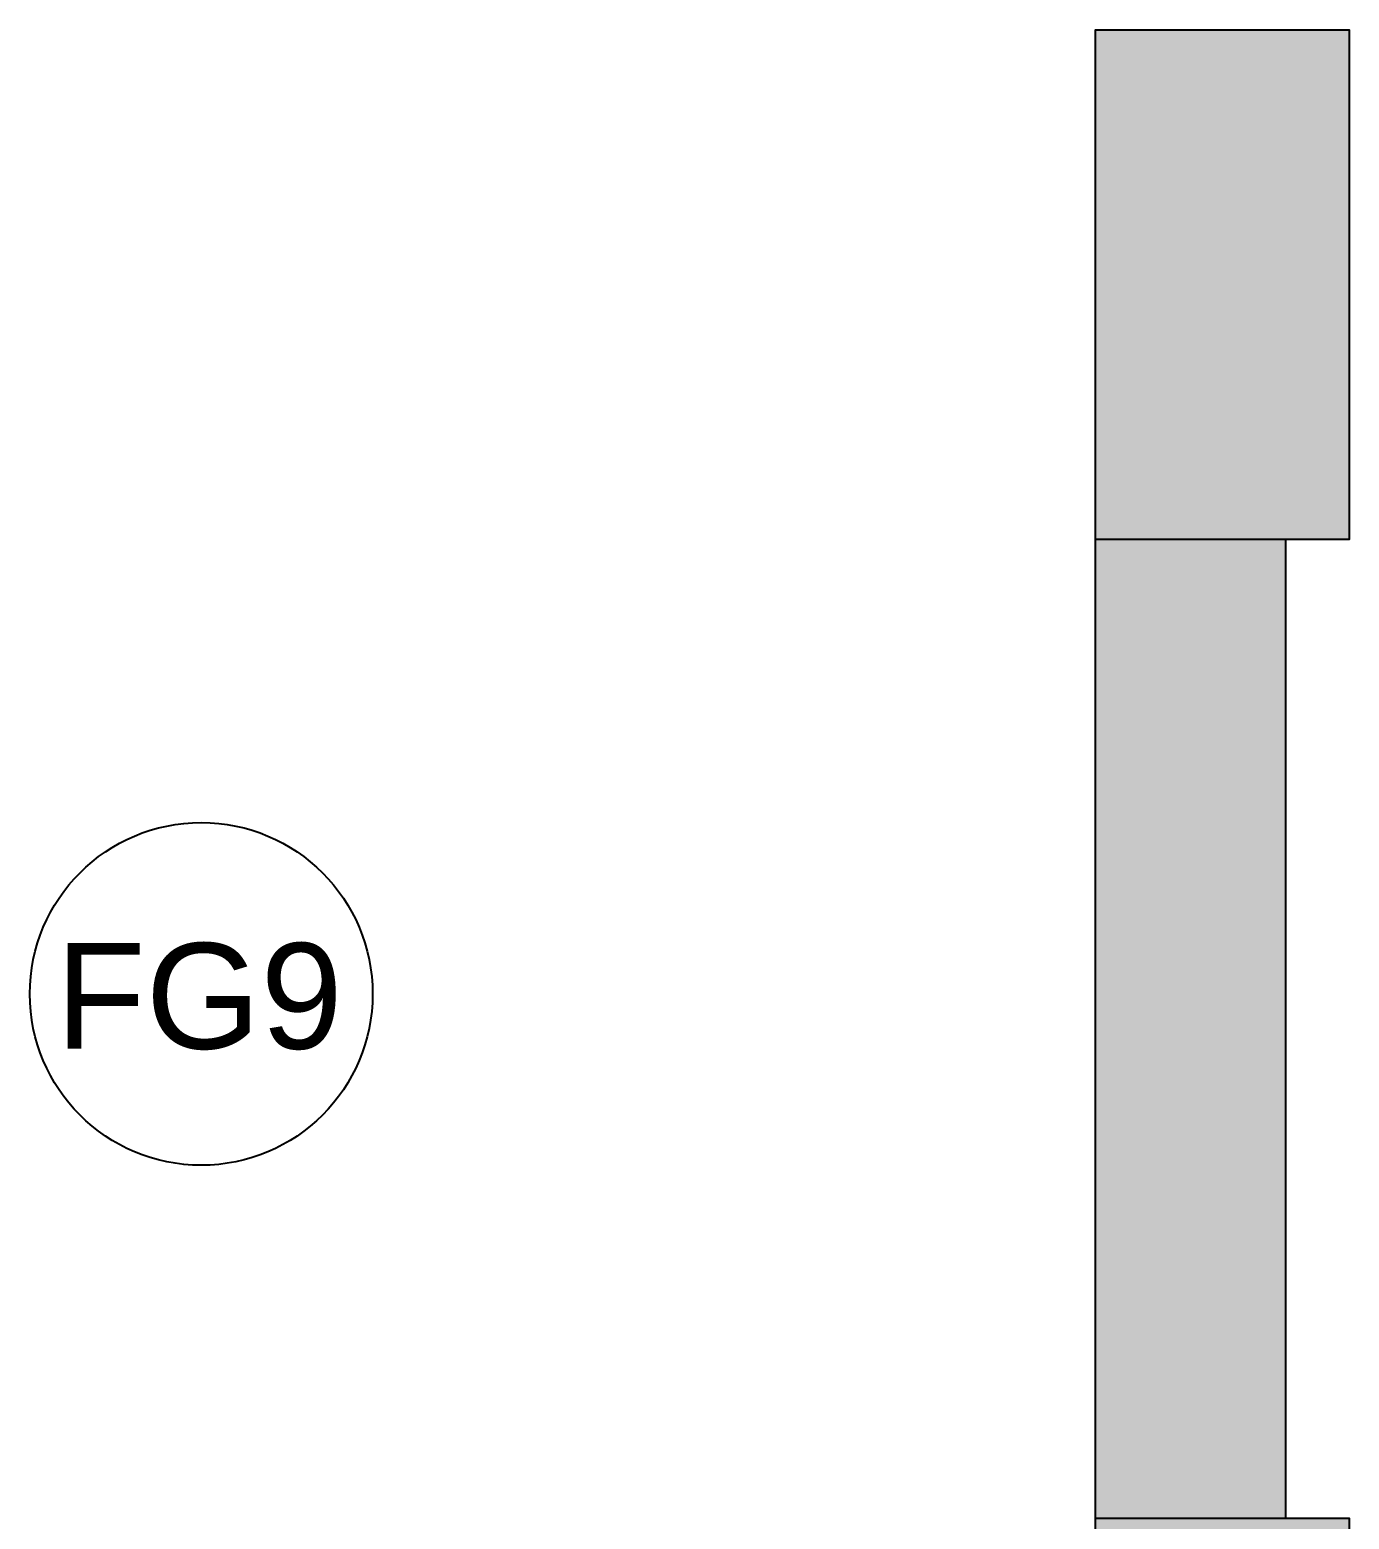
# Model space of a CAD drawing. Header units: inches. Extents: x 211391 to 214260, y -106888 to -102532.
# Drawn here: x 213487.5 to 213549.9, y -105758.3 to -105687.9 of the extents above; entities that cross this region are included whole.
import ezdxf

# ---------------------------------------------------------------- set-up
doc = ezdxf.new("R2010")
doc.units = ezdxf.units.IN
doc.header["$MEASUREMENT"] = 0
doc.linetypes.add('0226--P-00-GA 18.02.10$0$DASH', pattern=[0.35, 0.25, -0.1])
for name, color, linetype, lineweight in [('BEAM', 90, '0226--P-00-GA 18.02.10$0$DASH', 25), ('HATCH', 251, 'Continuous', 13), ('WALL', 5, 'Continuous', 25)]:
    doc.layers.add(name, color=color, linetype=linetype, lineweight=lineweight)
doc.layers.add('COLUMN', color=6, linetype='Continuous')
doc.layers.get('BEAM').off()
doc.styles.add('STYLE1', font='arial.ttf', dxfattribs={"height": 8})

# ---------------------------------------------------------------- blocks, each defined once
blk = doc.blocks.new('79')
at = {"layer": 'COLUMN', "ltscale": 20, "true_color": 0xdd22ba}
h = blk.add_hatch(color=212, dxfattribs=at)
h.dxf.hatch_style = 1
h.paths.add_polyline_path([(213537.888, -103838.541), (213537.888, -103838.541), (213537.888, -103829.541), (213549.888, -103829.541), (213549.888, -103853.653), (213537.888, -103853.653)])
h = blk.add_hatch(color=212, dxfattribs=at)
h.dxf.hatch_style = 1
h.paths.add_polyline_path([(213537.888, -103908.93), (213537.888, -103908.93), (213537.888, -103899.93), (213549.888, -103899.93), (213549.888, -103924.041), (213537.888, -103924.041)])
at = {"layer": 'COLUMN', "ltscale": 20}
for points in [[(213537.888, -103838.541), (213537.888, -103838.541), (213537.888, -103829.541), (213549.888, -103829.541), (213549.888, -103853.653), (213537.888, -103853.653), (213537.888, -103838.541)], [(213537.888, -103908.93), (213537.888, -103908.93), (213537.888, -103899.93), (213549.888, -103899.93), (213549.888, -103924.041), (213537.888, -103924.041), (213537.888, -103908.93)]]:
    blk.add_lwpolyline(points, dxfattribs=at)

msp = doc.modelspace()

# ---------------------------------------------------------------- hatches: boundary and pattern name
at = {"layer": 'HATCH', "ltscale": 15}
h = msp.add_hatch(color=256, dxfattribs=at)
h.dxf.hatch_style = 1
h.paths.add_polyline_path([(213546.888, -105712.016), (213537.888, -105712.016), (213537.888, -105758.293), (213546.888, -105758.293)])

# ---------------------------------------------------------------- linework, layer by layer
at = {"layer": 'Defpoints'}
msp.add_circle((213495.614, -105733.505), 8.104, dxfattribs=at)
at = {"layer": 'WALL', "ltscale": 20}
for p, q in [((213537.888, -105758.405), (213537.888, -105712.016)), ((213546.888, -105758.293), (213546.888, -105712.016))]:
    msp.add_line(p, q, dxfattribs=at)

# ---------------------------------------------------------------- block references
at = {"layer": 'BEAM'}
msp.add_blockref('79', (0, -1858.364), dxfattribs=at)

# ---------------------------------------------------------------- texts
at = {"layer": 'Defpoints', "insert": (213499.632, -105731.099), "char_height": 5, "attachment_point": 3, "style": 'STYLE1'}
msp.add_mtext_dynamic_manual_height_columns('\\A1;\\pxqc;FG9', width=8.23787, gutter_width=70, heights=[-5.171], dxfattribs=at)

doc.saveas('drawing.dxf')
